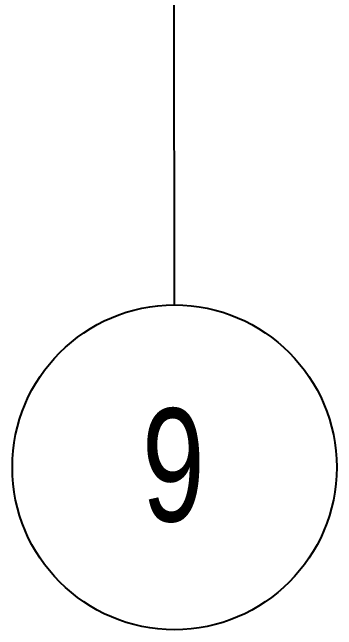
# Model space of a CAD drawing. Header units: millimetres. Extents: x 0 to 279, y 0 to 216.
# Drawn here: x 84.9 to 94.96, y 72.55 to 91.68 of the extents above; entities that cross this region are included whole.
import ezdxf

# ---------------------------------------------------------------- set-up
doc = ezdxf.new("R2010")
doc.units = ezdxf.units.MM
doc.layers.add('TITLE_BLOCK_BORDER', color=7, linetype='Continuous')
doc.styles.add('SLDTEXTSTYLE0', font='TXT', dxfattribs={"width": 0.75})
doc.dimstyles.new('SLDDIMSTYLE0', dxfattribs={"dimtxt": 0.18, "dimasz": 3.302, "dimexe": 0, "dimexo": 0.0625, "dimgap": 0, "dimtad": 0, "dimtih": 1, "dimtoh": 1, "dimdec": 0, "dimrnd": 1e-09, "dimzin": 0, "dimdsep": 46, "dimtxsty": 'Standard', "dimsah": 1, "dimcen": 0.09, "dimadec": 0, "dimazin": 0, "dimtfac": 3.302, "dimtdec": 0, "dimtofl": 0, "dimtmove": 0, "dimatfit": 3, "dimfxl": 1, "dimfrac": 2, "dimtolj": 1, "dimtzin": 0, "dimarcsym": 0})

# ---------------------------------------------------------------- blocks, each defined once
blk = doc.blocks.new('SW_NOTE_12')
at = {"layer": 'TITLE_BLOCK_BORDER', "color": 0}
blk.add_circle((0.009, -5.031), 5.031, dxfattribs=at)
at = {"layer": 'TITLE_BLOCK_BORDER', "color": 0, "insert": (-0.027, -3.207), "char_height": 3.5, "attachment_point": 2, "style": 'SLDTEXTSTYLE0'}
blk.add_mtext('9', dxfattribs=at)

msp = doc.modelspace()

# ---------------------------------------------------------------- block references
at = {"layer": 'TITLE_BLOCK_BORDER'}
msp.add_blockref('SW_NOTE_12', (89.924, 82.608), dxfattribs=at)

# ---------------------------------------------------------------- leaders
msp.add_leader([(89.875, 110.792), (89.924, 82.608)], dimstyle='SLDDIMSTYLE0', dxfattribs=at)

doc.saveas('drawing.dxf')
